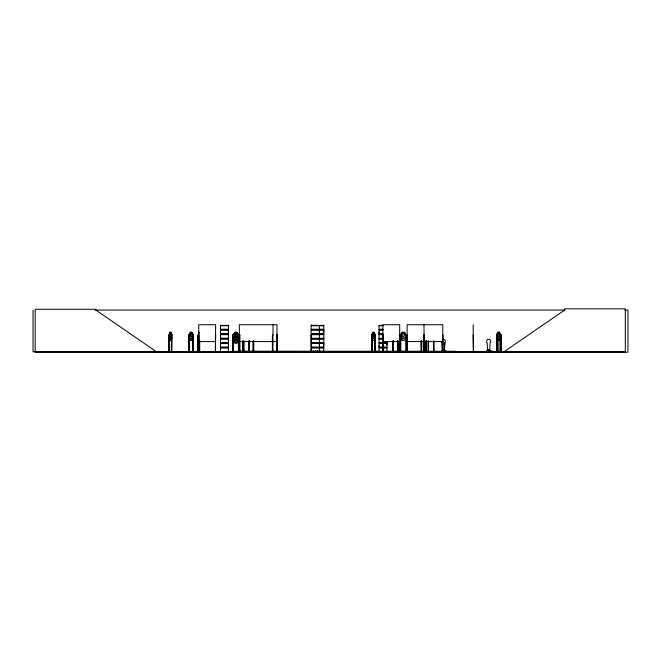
<?xml version="1.0" encoding="UTF-8"?>
<svg xmlns="http://www.w3.org/2000/svg" width="661" height="661" viewBox="0 0 661 661"><rect width="100%" height="100%" fill="white"/><g stroke="black" fill="none" stroke-linecap="round" stroke-linejoin="round"><path stroke-width="0.99" d="M220.51 347.141L220.51 343.266L228.392 343.266L228.384 347.141L220.51 347.141L220.518 345.207M220.51 333.888L220.51 330.021L228.392 330.021L228.384 333.888L220.51 333.888L220.518 331.954M228.384 345.207L228.384 343.266M228.384 331.954L228.384 330.021M319.379 345.207L319.379 343.266L319.379 347.141M319.379 331.954L319.379 330.021L319.379 333.888M323.783 345.207L323.783 343.266L311.505 343.266M323.783 331.954L323.783 330.021L311.505 330.021M379.084 347.141L379.084 343.266L386.966 343.266L386.958 347.141L379.084 347.141L379.092 345.207M383.025 333.888L379.084 333.888L379.092 331.954M386.958 345.207L386.958 343.266M239.422 351.809L239.323 324.741L276.976 324.741L276.976 351.817M242.554 351.776L242.694 341.059M273.927 351.503L280.239 351.478M311.505 347.917L323.791 347.917L323.791 351.652L308.043 351.735L323.353 351.487M379.819 351.809L386.131 351.735M470.103 351.503L476.416 351.478M171.695 334.854L171.554 351.817M374.944 351.817L374.985 334.772M444.853 351.057L446.34 351.148M189.401 334.838L189.36 351.817M193.004 334.838L192.971 351.817M496.981 334.838L497.039 351.817M500.584 334.838L501.121 334.978L501.121 351.817M444.803 342.894L444.341 351.008L444.803 342.894A2.107 2.033 -90 0 0 442.341 339.58M233.374 334.838L232.746 334.978M400.244 351.817L400.178 334.978L400.748 334.747L400.814 351.817M198.821 333.458L199.068 351.817M442.812 349.71L443.523 349.909L442.787 349.776M488.826 349.843C487.504 350.041 489.52 349.76 488.206 349.619M488.661 349.743L488.115 349.966L488.628 350.033M488.173 349.793L488.636 349.801L488.173 349.966M443.283 350.099L442.903 349.619M443.242 349.966L442.953 349.983M170.381 332.698C169.076 338.25 172.009 338.234 170.687 332.698L170.315 332.698M170.084 332.351L169.621 336.978L170.232 338.564L170.844 338.564L171.447 334.978L170.992 332.351L170.017 332.351M166.126 351.768L174.62 351.503L166.134 351.735M166.134 351.503L174.62 351.503M171.67 351.809L171.67 351.206M500.319 351.768L500.294 338.936M198.06 351.817L198.11 334.953L198.705 332.276M198.705 340.291L198.126 337.597L198.713 332.351L198.796 338.564M199.225 340.225L198.639 340.291M198.705 351.768L198.754 324.741L215.602 324.741L215.569 351.817M372.209 334.978L372.821 332.351L374.101 332.351L374.655 336.978L373.845 338.564L373.027 338.564L372.209 336.978L372.209 334.978L371.598 334.978L371.556 337.622L372.804 340.291L374.118 340.291L375.324 337.597L375.365 334.953L374.068 332.276L372.804 332.276L371.598 334.978L372.878 332.351M369.127 351.768L378.018 351.503M190.409 332.351L189.674 336.978L190.657 338.564L191.64 338.564L192.599 336.978L192.599 334.978L191.88 332.351L190.36 332.351M189.393 334.912L188.757 334.978L188.757 351.817M186.509 351.768L202.654 351.503M315.14 351.768L315.082 351.206M494.345 351.768L503.352 351.503L486.579 351.792L503.36 351.768M250.924 351.768L255.402 351.47L250.932 351.735M250.932 351.495L255.377 351.478M443.481 349.851L443.333 349.876M394.667 351.768L391.006 351.478L405.73 351.379M169.084 351.809L169.076 334.953L170.001 332.276L171.009 332.276L171.934 334.953L171.827 351.817M169.109 334.978L170.067 332.276M170.943 340.291L171.934 337.622M419.413 351.503L434.789 351.503L433.5 351.503M499.361 340.291L499.989 338.473M500.055 338.473L499.419 340.291L500.972 337.597L500.922 334.978M442.92 349.909L443.258 349.776M238.456 334.912L238.935 334.978L239.001 351.817L238.869 351.206M242.579 351.768L242.48 341.059M243.959 351.776L243.959 351.206M244.231 351.503L244.165 351.206M428.51 351.768L428.518 340.919M399.789 351.776L399.748 351.206M400.054 351.768L400.112 351.206M191.83 340.225L193.293 337.597L193.343 334.953L191.897 332.276L190.335 332.276L188.848 334.953L188.98 351.817M193.392 337.622L191.847 340.291L190.335 340.291L188.848 337.622L190.385 340.291M501.021 337.622L499.534 340.291L497.973 340.291L496.477 337.622L496.477 334.953L497.973 332.276L499.534 332.276M498.022 332.276L496.527 334.978L496.593 351.817M232.664 334.953L234.771 332.276L236.911 332.276L239.018 334.953L239.018 340.299L236.911 342.968L234.771 342.968L232.664 340.299L232.664 334.953L232.68 351.817M232.664 337.622L234.771 334.953L236.911 334.953L239.018 337.622L236.911 340.291L234.771 340.291L232.664 337.622L234.804 340.225M236.878 340.225L238.952 337.597M238.952 340.275L236.878 342.902L234.804 342.902L232.73 340.275M406.449 337.622L404.342 340.291L402.202 340.291L400.095 337.622L400.095 334.953L402.202 332.276L404.342 332.276L406.449 334.953L406.432 351.817M441.515 351.545L442.349 351.784L441.515 351.545L441.515 350.446L442.201 350.446L442.201 351.322M444.564 351.545L443.729 351.792L444.803 351.784L444.564 350.446M445.944 351.322L445.778 351.809M445.944 351.545L446.539 351.652M449.216 351.801L448.993 351.322M487.504 351.322L487.504 350.446L486.818 350.446L486.818 351.545L487.405 351.652M489.867 351.545L489.049 351.809L490.107 351.784L489.867 350.446M491.239 351.322L491.082 351.809M491.239 351.545L491.867 351.669M493.924 351.801L493.536 351.809M487.05 350.446L487.05 351.322L494.288 351.322L494.164 351.776M488.339 349.909L488.702 349.958M488.157 349.661L488.71 349.727M220.493 338.415L228.392 338.606M220.51 351.652L220.518 347.917L228.392 347.917L228.392 351.652L220.485 351.809M442.944 349.727L443.407 349.619M503.963 351.817L564.643 310.059L564.643 308.827L625.314 308.827L625.314 351.817L33.05 351.817L33.05 310.059M448.208 351.817L448.596 351.817M448.827 351.809L440.284 351.817L448.993 351.652M500.526 334.945L500.584 351.817M239.323 351.206L239.34 351.784M311.314 351.817L311.091 334.978M383.091 351.817L383.14 351.206M423.974 324.741L424.197 351.817L423.998 334.978M95.085 310.059L564.957 310.059M624.852 310.059L627.95 310.059L627.95 352.173L35.182 352.173L35.182 309.265L95.862 309.265L95.862 310.059L156.533 351.817M220.501 325.352L228.392 325.352M311.505 325.352L323.799 325.352M379.075 325.352L383.025 325.344M311.505 325.493L323.799 325.501L323.783 329.244L311.505 329.244M383.074 325.501L379.075 325.493L379.092 329.244L383.025 329.244M220.518 325.741L228.384 325.741M311.513 325.741L323.783 325.741M379.092 325.741L383.025 325.741M220.452 329.509L228.442 329.509M311.455 329.509L323.849 329.509M379.026 329.509L383.025 329.509M220.452 329.748L228.442 329.748M311.455 329.748L323.849 329.748M379.026 329.748L383.025 329.748M383.025 330.021L379.084 330.021L379.084 333.888M198.639 332.276L199.234 332.433L198.647 332.351M404.309 332.351L402.235 332.351L401.194 334.978L401.194 336.978L402.59 338.564L403.97 338.564L405.333 336.978L405.333 334.978L404.309 332.351L406.383 334.978L405.755 334.755L405.796 351.817M499.08 332.698L498.477 332.698L497.997 334.978L498.477 337.184L499.46 336.152L498.964 332.698M311.505 333.888L323.791 333.888L323.791 330.021M220.452 334.16L228.442 334.16M311.455 334.16L323.849 334.16M379.026 334.16L383.025 334.16M220.452 334.4L228.442 334.4M311.455 334.4L323.849 334.4M379.026 334.4L383.025 334.4M311.505 334.673L323.791 334.673L323.791 338.399L311.488 338.564L323.799 338.564M383.025 334.673L379.084 334.673L379.084 338.399L383.025 338.3M169.39 334.739L169.398 351.817M374.903 334.739L375.489 334.978L375.506 351.817M171.389 334.978L171.934 334.953M239.893 334.978L239.323 334.978L239.885 334.978L239.951 351.817M276.976 334.978L277.19 351.817M371.903 334.945L372.003 351.817L372.036 351.206M375.308 334.953L375.225 351.817M496.477 334.953L497.146 334.978L497.196 351.817M169.414 334.978L168.919 334.978L168.919 351.817M198.259 334.978L197.854 351.817M215.602 334.978L215.279 351.817M273.01 334.978L272.439 334.978L272.373 351.817M277.199 334.978L276.571 334.978L276.521 351.817M382.868 334.978L383.339 334.978L383.372 351.817M407.126 334.978L407.416 351.817L407.449 351.206M473.144 334.978L473.367 351.817M169.166 337.597L170.067 340.291M371.556 337.622L372.854 340.291M496.477 337.622L498.047 340.225M220.518 338.3L228.384 338.3L228.392 334.673L220.51 334.673L220.51 338.399L228.392 338.407M311.513 338.3L323.783 338.3M383.025 338.407L379.009 338.506L383.025 338.564M311.505 338.762L323.799 338.762L323.783 342.489L311.505 342.489M383.025 338.738L379.075 338.738L379.092 342.489L386.966 342.489M220.518 338.986L228.384 338.986M311.513 338.986L323.783 338.986M379.092 338.986L383.025 338.986M170.001 340.291L171.009 340.291M198.754 341.588L215.602 341.588M239.323 341.588L276.976 341.588M382.868 341.588L399.715 341.588M407.126 341.588L442.763 341.588M220.452 342.762L228.442 342.762M311.455 342.762L323.849 342.762M379.026 342.762L387.015 342.762M220.452 343.001L228.442 343.001M311.455 343.001L323.849 343.001M379.026 343.001L387.015 343.001M311.505 347.141L323.791 347.141L323.791 343.266M220.452 347.405L228.442 347.405M311.455 347.405L323.849 347.405M379.026 347.405L387.015 347.405M220.452 347.645L228.442 347.645M311.455 347.645L323.849 347.645M379.026 347.645L387.015 347.645M442.573 349.479L443.548 349.479L443.548 351.322M488.81 349.479L488.81 351.322L488.851 349.479L487.876 349.479L487.876 351.322M442.308 351.008L441.887 342.894A2.107 2.033 -90 0 1 441.325 341.398M487.611 351.008L489.677 351.008L490.098 342.894A2.107 2.033 -90 0 0 490.065 339.911A2.107 2.033 -90 0 0 487.19 339.911A2.107 2.033 -90 0 0 487.19 342.894L487.644 351.008M490.239 351.148L491.644 351.148M168.869 351.206L169.423 351.206M171.339 351.206L171.885 351.206M192.665 351.206L193.334 351.206L193.326 351.817M197.846 351.206L198.3 351.206M199.267 351.206L199.721 351.206M232.68 351.206L233.383 351.206L233.383 351.817M496.535 351.206L497.204 351.206M497.427 351.206L497.997 351.206M500.047 351.206L501.178 351.206M233.383 351.379L250.42 351.503L248.784 351.503M440.309 351.503L445.531 351.503M220.518 351.545L228.384 351.545M308.051 351.503L323.783 351.545M379.092 351.545L386.958 351.545M390.998 351.503L394.716 351.817M215.668 351.768L215.288 351.206L215.346 351.817M250.428 351.768L248.784 351.735L248.916 340.919M273.158 351.768L273.076 351.206M396.22 351.768L402.632 351.776L396.245 351.776M434.806 351.768L433.5 351.735L433.393 351.206M424.197 351.206L423.908 351.817M311.034 351.206L311.372 351.817M238.39 334.763L238.431 351.817M433.542 351.776L433.459 340.919M249.081 351.809L248.974 340.919M428.427 351.776L428.444 351.206M399.897 351.768L399.905 334.978L399.434 334.978L399.401 351.817M315.223 351.768L315.247 351.206M445.539 351.768L445.489 351.322M315.859 351.784L315.718 351.206M497.725 351.768L497.675 338.936M400.161 337.597L402.235 340.225M191.847 332.276L193.392 334.953L192.723 334.978L192.681 351.817M499.361 332.276L500.377 334.978L499.419 332.276L501.021 334.953L501.013 351.817M170.943 332.276L171.901 334.978M497.857 351.784L497.783 351.206M500.898 351.206L500.807 351.817M500.716 334.978L500.674 351.817M500.517 351.206L500.517 351.817M500.104 338.936L500.071 351.817M497.94 338.936L497.973 351.817M497.485 338.936L497.485 351.817M496.816 351.206L496.898 351.817M496.75 334.978L496.7 351.817M490.313 351.545L490.313 350.446L489.627 350.446L489.636 351.545M490.082 350.446L490.041 351.545M473.4 351.817L473.152 324.741M456.23 351.817L456.23 351.297L238.299 351.206L238.299 351.817M454.999 351.297L454.999 351.817M445.018 351.545L445.018 350.446L444.332 350.446L444.341 351.545M444.779 350.446L444.746 351.545M443.506 349.479L443.506 351.322M442.961 351.206L442.986 351.817L442.944 334.978L442.449 334.978L442.407 351.817M442.763 351.817L442.763 324.741L407.126 324.741L407.102 351.817L407.159 351.206M442.622 334.978L442.589 351.817M441.755 350.446L441.755 351.322M434.013 340.919L434.128 351.817M433.947 351.206L433.938 351.817M427.964 340.919L428.022 351.817M427.94 351.206L427.898 351.817M426.485 340.919L426.485 351.817L426.37 340.919M426.279 351.206L426.279 351.817M426.072 341.059L426.089 351.817M425.882 340.919L425.948 351.817M425.858 341.059L425.833 351.817M424.511 351.206L424.511 351.817L424.478 334.978L423.684 334.978L423.718 351.817M424.296 334.978L424.263 351.817M423.651 351.206L423.651 351.817M421.776 351.206L421.776 351.817M421.718 340.919L421.66 351.817M421.602 340.919L421.528 351.817M421.239 340.919L421.313 351.817M421.123 340.919L421.123 351.817M406.3 351.206L406.3 351.817M405.73 351.206L405.73 351.817M399.591 351.817L399.715 324.741L382.868 324.741L382.859 351.817L383.091 334.978M398.079 351.206L398.079 351.817M398.021 340.919L397.988 351.817L397.897 340.919M397.558 340.919L397.558 351.817M397.426 340.919L397.377 351.817M393.452 340.919L393.51 351.817M393.328 340.919L393.378 351.817M393.237 351.206L393.237 351.817M392.989 340.919L393.08 351.817M392.865 340.919L392.898 351.817M392.808 351.206L392.808 351.817M383.669 351.297L383.669 351.817M382.446 351.297L382.446 351.817M375.357 351.206L375.357 351.817M375.159 334.978L375.118 351.817M372.176 337.945L372.217 351.817M371.837 337.945L371.837 351.817M371.664 334.978L371.664 351.817M371.622 351.206L371.622 351.817M320.668 351.206L320.61 351.817M320.411 351.817L320.329 351.545M320.139 351.107L320.188 351.817M320.007 351.206L320.056 351.817M319.949 351.379L319.949 351.817M319.387 325.509L319.379 329.244M319.379 334.673L319.387 338.399M319.387 338.762L319.379 342.489M319.379 347.917L319.387 351.652M317.875 351.107L317.85 351.545M317.685 351.107L317.685 351.545M317.445 351.206L317.495 351.817M317.297 351.206L317.338 351.817M317.197 351.206L317.14 351.817M317.04 351.206L316.999 351.817M316.892 351.206L316.842 351.817M315.636 351.206L315.694 351.817M315.545 351.206L315.561 351.817M315.338 351.206L315.322 351.817M313.521 351.379L313.562 351.817L313.479 351.206M313.322 351.206L313.372 351.817M313.231 351.206L313.165 351.817M313.074 351.206L313.025 351.817M312.917 351.206L312.942 351.817M311.1 324.741L311.091 351.817M277.124 334.978L277.124 351.817M276.876 351.206L276.794 351.817M276.719 334.978L276.678 351.817M273.01 324.741L272.943 351.817M272.506 351.206L272.506 351.817M268.92 351.297L268.92 351.817M268.044 351.297L268.044 351.817M254.031 351.297L254.031 351.817M253.758 351.206L253.758 351.817M253.708 341.059L253.684 351.817M253.551 341.059L253.601 351.817M253.37 351.206L253.394 351.817M253.303 341.059L253.254 351.817M253.146 341.059L253.155 351.817M252.799 351.297L252.799 351.817M249.519 340.919L249.519 351.817M249.461 340.919L249.395 351.817M244.041 340.919L244.107 351.817M243.62 351.206L243.628 351.817M243.488 340.919L243.43 351.817M242.761 351.206L242.761 351.817M242.438 351.206L242.438 351.817M240.174 351.297L240.174 351.817M239.819 351.206L239.827 351.817M239.604 351.206L239.604 351.817M239.538 334.978L239.538 351.817M233.259 334.763L233.25 351.817M199.672 340.919L199.721 351.817M199.531 340.919L199.515 351.817M199.465 340.919L199.382 351.817L199.316 340.919M198.325 334.755L198.275 351.817M198.16 351.206L198.193 351.817M193.285 334.978L193.285 351.817M193.128 334.978L193.037 351.817M192.83 351.206L192.83 351.817M189.203 351.817L189.286 351.206L188.699 351.206L188.707 351.817M189.153 334.978L189.063 351.817M171.389 338.936L171.356 351.817M169.199 351.206L169.199 351.817M236.274 351.735L245.743 351.47L236.274 351.817M379.009 351.718L379.084 347.917L386.966 347.917L386.966 351.652L379.042 351.669M373.225 332.698L372.829 336.152L373.63 337.184L374.043 334.978L373.225 332.698M190.889 332.698L190.418 336.152L191.384 337.184L191.88 334.978L191.384 332.698L190.839 332.698M234.275 336.746L235.39 338.771L234.225 340.853L235.746 339.143C236.316 341.944 238.588 340.902 236.117 338.754C238.315 336.788 236.423 335.672 235.77 338.358L234.275 336.746M497.997 332.351L497.262 336.978L498.245 338.564L499.22 338.564L500.187 336.978L500.187 334.978L499.46 332.351L497.997 332.351M235.481 332.698L234.812 336.152L235.481 337.184L236.175 337.184L236.878 334.978L236.175 332.698L235.481 332.698M235.481 335.367L234.812 338.82L235.481 339.861L236.175 339.861L236.878 337.647L236.175 335.367L235.481 335.367M402.913 332.698L402.243 336.152L402.913 337.184L403.607 337.184L404.309 334.978L403.607 332.698L402.913 332.698M234.804 332.351L233.763 334.978L233.763 336.978L235.151 338.564L236.539 338.564L237.902 336.978L237.902 334.978L236.878 332.351L234.804 332.351M234.804 335.02L233.763 337.647L233.763 339.655L235.151 341.241L236.539 341.241L237.902 339.655L237.902 337.647L236.878 335.02L234.804 335.02M228.392 325.501L220.501 325.509L220.518 329.244L228.392 329.244L228.392 325.509M228.392 338.746L220.501 338.762L220.518 342.489L228.392 342.489L228.392 338.762"/></g></svg>
